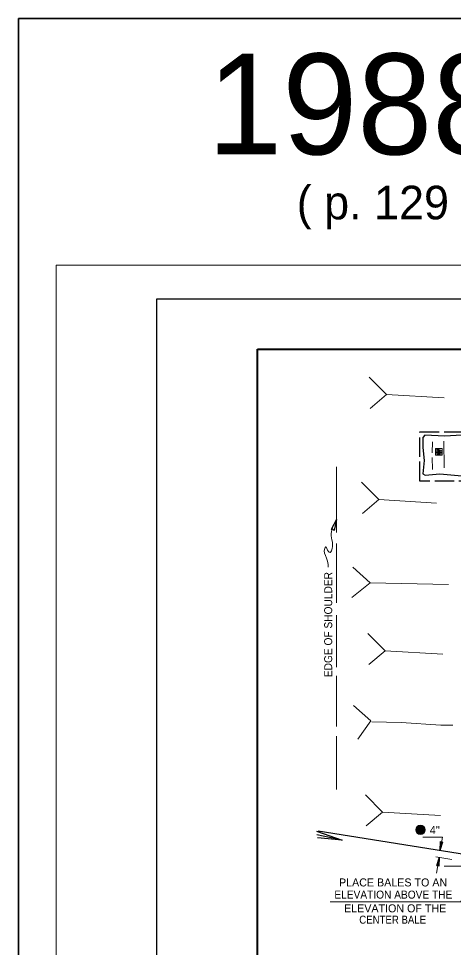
# Model space of a CAD drawing. Extents: x -120 to 879, y -38 to 233.
# Drawn here: x 507.2 to 571.9, y 94.9 to 233 of the extents above; entities that cross this region are included whole.
import ezdxf
from ezdxf.enums import TextEntityAlignment as Align

# ---------------------------------------------------------------- set-up
doc = ezdxf.new("R2010")
doc.units = 0
doc.header["$LTSCALE"] = 0.48
doc.linetypes.add('LONG_DASHED', pattern=[7.5, 6, -1.5])
doc.layers.add('1', color=7, linetype='Continuous', lineweight=13)

msp = doc.modelspace()

# ---------------------------------------------------------------- hatches: boundary and pattern name
at = {"layer": '1'}
msp.add_hatch(color=256, dxfattribs=at).paths.add_polyline_path([(567.6747, 112.3524, 1), (566.2984, 112.3524, 1)])

# ---------------------------------------------------------------- linework, layer by layer
for p, q in [((512.733, 196.3394), (872.7477, 196.3394)), ((512.733, -33.6698), (512.733, 196.3394)), ((561.925, 177.1028), (570.5236, 176.5891)), ((568.8079, 170.0839), (568.7262, 168.4506)), ((570.4902, 170.1819), (570.5392, 166.1966)), ((568.7262, 167.7319), (568.8079, 165.9679)), ((554.4916, 156.5924), (554.4916, 166.3329)), ((560.7827, 161.4808), (569.3813, 160.9671)), ((554.4916, 146.1167), (554.4916, 154.9383)), ((559.4837, 149.1049), (571.1623, 148.8481)), ((554.4916, 136.5601), (554.4916, 144.2789)), ((561.7346, 139.0004), (570.3332, 138.4867)), ((554.4916, 127.7385), (554.4916, 135.2736)), ((554.4916, 118.3656), (554.4916, 126.2682)), ((561.3538, 114.9959), (569.9524, 114.4822)), ((567.3376, 111.2523), (570.2684, 111.2523)), ((569.9493, 109.3083), (570.2684, 111.2523)), ((571.6476, 107.9317), (569.2848, 108.3196)), ((569.3867, 105.8805), (569.7738, 108.2393)), ((570.527, 106.9456), (669.9713, 106.9456))]:
    msp.add_line(p, q, dxfattribs=at)
at = {"layer": '1', "lineweight": 40}
for p, q in [((542.7342, 183.8393), (867.7471, 183.8393)), ((542.7342, -21.169), (542.7342, 183.8393))]:
    msp.add_line(p, q, dxfattribs=at)
at = {"layer": '1', "lineweight": 25}
for p, q in [((554.5112, 158.5342), (553.6875, 157.0253)), ((554.5112, 158.5342), (554.125, 156.8591)), ((551.7539, 112.1895), (577.5487, 108.1048)), ((555.3148, 110.8092), (551.5645, 111.6301)), ((569.9499, 109.3084), (569.9837, 110.5972)), ((569.9499, 109.3084), (570.33, 110.5403)), ((569.7732, 108.2392), (569.3931, 107.0072)), ((569.7732, 108.2392), (569.7395, 106.9504))]:
    msp.add_line(p, q, dxfattribs=at)
at = {"layer": '1', "lineweight": 35}
msp.add_lwpolyline([(507.1516, 233.0296), (878.9717, 233.0296), (878.9717, -38.3201), (507.1516, -38.3201)], close=True, dxfattribs=at)
at = {"layer": '1', "lineweight": 25}
for points in [[(527.7337, -28.6692), (527.7337, 191.3394), (872.7477, 191.3394)], [(554.125, 156.8591), (553.9508, 157.0662), (553.6875, 157.0253)], [(551.5272, 112.1714), (555.3148, 110.8092), (551.6764, 111.1447)], [(569.9837, 110.5972), (570.1426, 110.471), (570.33, 110.5403)], [(569.7395, 106.9504), (569.5805, 107.0766), (569.3931, 107.0072)]]:
    msp.add_lwpolyline(points, dxfattribs=at)
at = {"layer": '1'}
for points in [[(559.3582, 179.6714), (561.925, 177.1028), (559.4866, 175.0479)], [(569.2326, 168.1076), (570.2126, 168.1076), (570.2126, 169.0876), (569.2326, 169.0876), (569.2326, 168.1076), (570.1636, 168.2873), (569.2979, 168.2873), (570.1636, 168.4832), (569.3143, 168.4832), (570.1146, 168.6792), (569.3143, 168.6466), (570.1636, 168.8426), (569.2979, 168.7936), (569.2979, 168.7936), (570.1636, 169.0549), (569.2979, 168.9406)], [(558.2159, 164.0494), (560.7827, 161.4808), (558.3442, 159.4259)], [(556.7886, 146.9216), (559.4837, 149.1049), (556.9169, 151.4167)], [(559.1678, 141.569), (561.7346, 139.0004), (559.2962, 136.9455)], [(557.6869, 125.859), (559.612, 128.556), (557.0453, 130.8678)], [(559.7403, 128.4276), (564.1037, 128.2992), (570.0072, 127.9139), (571.804, 127.9139)], [(558.7871, 117.5645), (561.3538, 114.9959), (558.9154, 112.941)], [(553.5303, 101.6328), (572.9421, 101.6328), (577.4171, 107.2305)]]:
    msp.add_lwpolyline(points, dxfattribs=at)
at = {"layer": '1', "linetype": 'LONG_DASHED', "lineweight": 25}
msp.add_lwpolyline([(575.5956, 164.2395), (566.9003, 164.2395), (566.9003, 171.575), (580.199, 171.575)], dxfattribs=at)
at = {"layer": '1', "lineweight": 25}
msp.add_lwpolyline([(567.6972, 165.1186), (569.8696, 165.2982), (573.1689, 165.0042), (575.4556, 165.1839), (578.8039, 165.0206), (579.3592, 165.3799), (579.2122, 167.2583), (579.3429, 169.0549), (579.2286, 170.8026), (578.9182, 171.0966), (576.2069, 170.9332), (573.1363, 171.0803), (570.6046, 170.9006), (567.6646, 171.0639), (567.3706, 170.7209), (567.3542, 169.2019), (567.5339, 167.3072), (567.3706, 165.3309)], close=True, dxfattribs=at)
at = {"layer": '1'}
msp.add_circle((566.9866, 112.3524), 0.6881, dxfattribs=at)
msp.add_spline([(553.2554, 151.4377), (553.016, 152.7851), (552.7468, 154.2224), (552.8963, 154.432), (553.2853, 153.7433), (553.5247, 153.6235), (553.7342, 153.8631), (553.7043, 156.4082), (554.5121, 158.5342)], degree=3, dxfattribs=at)

# ---------------------------------------------------------------- texts
msp.add_text('1988/96 SPECS. - FINAL ENGLISH', height=15, dxfattribs=at).set_placement((535.2768, 212.8252))
for s, height, p in [('( p. 129 ) ROADSIDE DEVEL.- SEDIMENT CONTROLS - ( RDSD-2-3 ) - FINAL ENGLISH ( 5/7/97 )', 5, (696.8085, 203.1632)), ("4''", 1.191, (569.1306, 111.7306)), ('PLACE BALES TO AN', 1.191, (562.9183, 103.9297)), ('ELEVATION OF THE', 1.191, (563.2285, 100.0767))]:
    msp.add_text(s, height=height, dxfattribs=at).set_placement(p, align=Align.CENTER)
at = {"layer": '1', "width": 0.95}
msp.add_text('EDGE OF SHOULDER', height=1.191, rotation=90, dxfattribs=at).set_placement((553.8492, 142.881), align=Align.CENTER)
at = {"layer": '1'}
for s, width, p in [('ELEVATION ABOVE THE', 0.95, (562.9595, 102.1179)), ('CENTER BALE', 0.9, (562.8581, 98.3883))]:
    msp.add_text(s, height=1.191, dxfattribs=dict(at, width=width)).set_placement(p, align=Align.CENTER)

doc.saveas('drawing.dxf')
